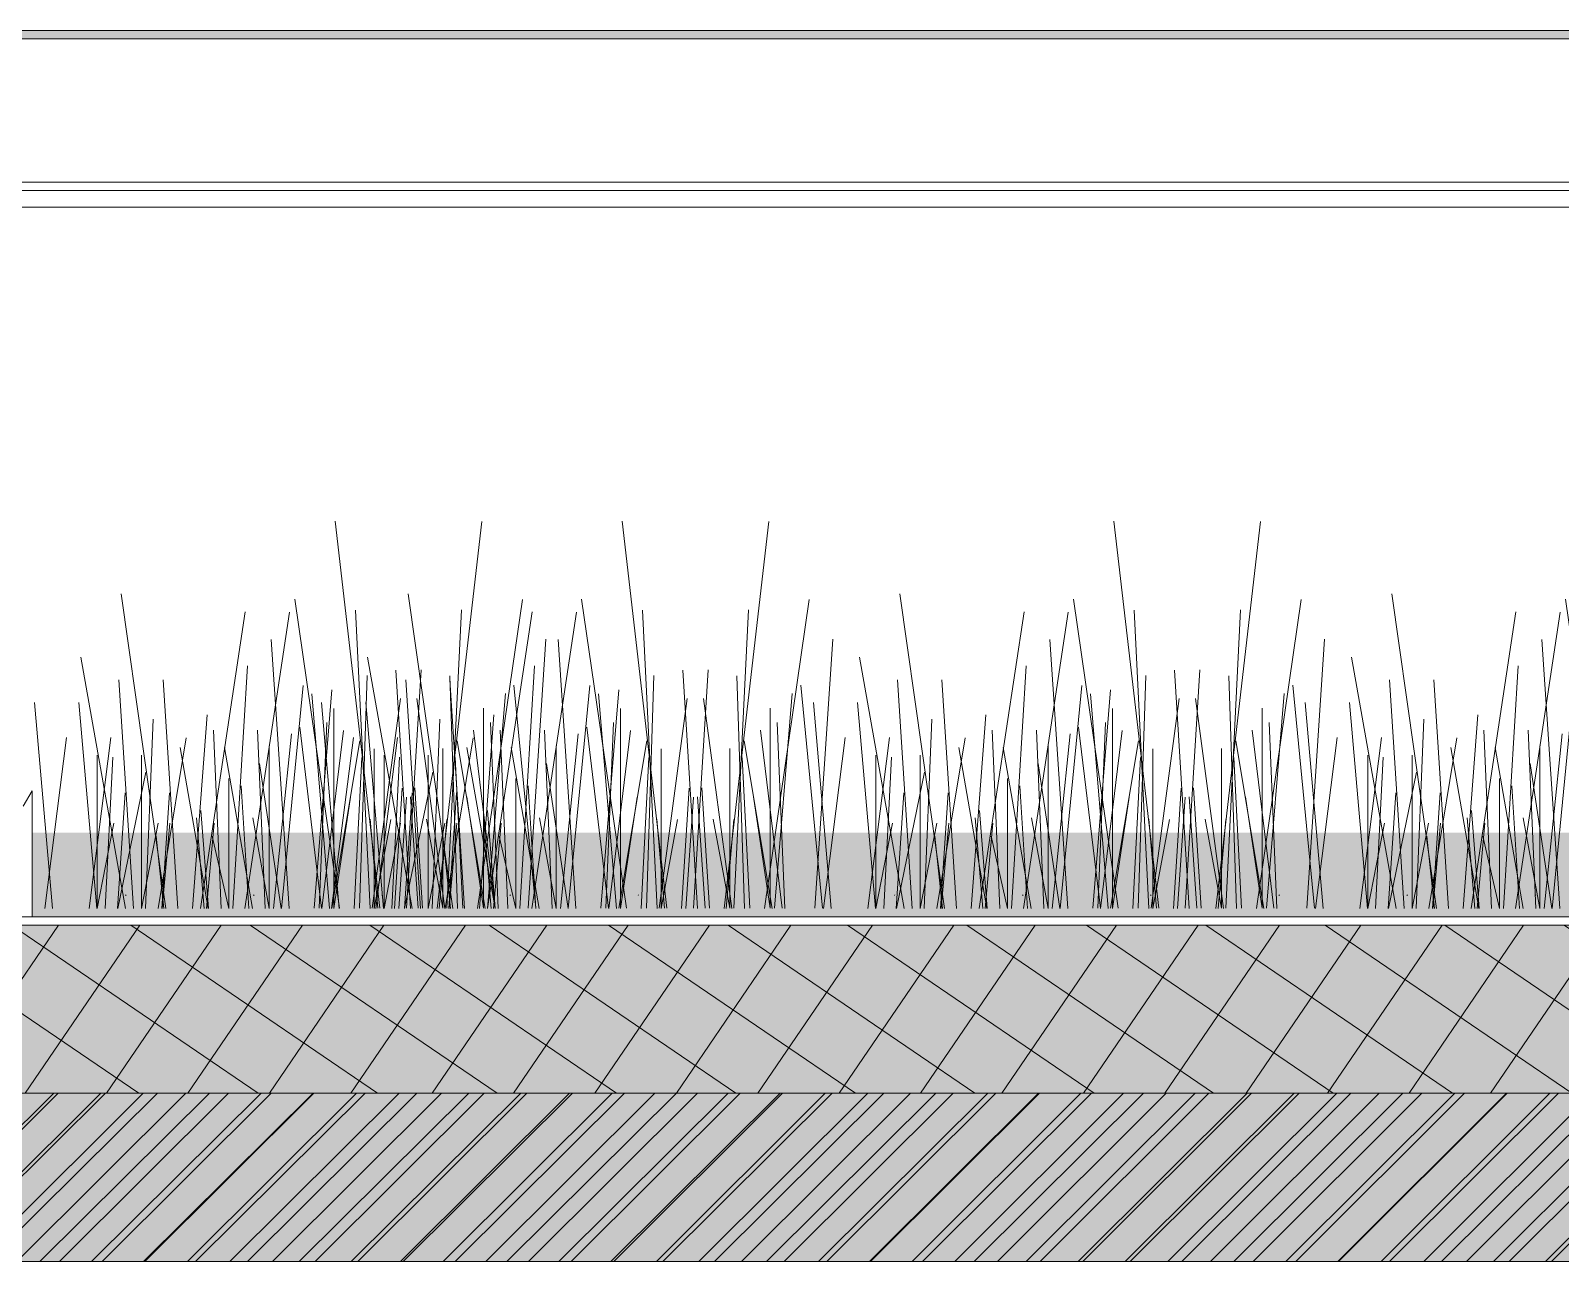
# Model space of a CAD drawing. Header units: metres. Extents: x 1838950 to 1842843, y 5171318 to 5174224.
# Drawn here: x 1840973.398 to 1840975.217, y 5171447.072 to 5171448.536 of the extents above; entities that cross this region are included whole.
import ezdxf

# ---------------------------------------------------------------- set-up
doc = ezdxf.new("R2010")
doc.units = ezdxf.units.M
doc.header["$LTSCALE"] = 0.0254
for name, color, linetype, lineweight in [('B BATI-GO-coupÈ_Hatch', 7, 'Continuous', 5), ('B BATI-GO-coupé', 7, 'Continuous', 35), ('B BATI-GO-vu', 7, 'Continuous', 5), ('B BATI-GO-vu_Hatch', 7, 'Continuous', 5), ('B GÈnÈral_Hatch', 7, 'Continuous', 5), ('B Général', 7, 'Continuous', 5)]:
    doc.layers.add(name, color=color, linetype=linetype, lineweight=lineweight)

# ---------------------------------------------------------------- blocks, each defined once
blk = doc.blocks.new('Groupe-705-1-4')
at = {"layer": 'B Général', "lineweight": 5}
for p, q in [((69.60859554076455, -44.51385564573127), (69.66176936760282, -44.14616865197406)), ((69.52888508489413, -44.51382953400182), (69.51145055164599, -44.23025516549993)), ((69.43247339052485, -44.51379795108451), (69.41124056436446, -44.25826759017806)), ((69.42336362406454, -44.51379496687808), (69.44919394719838, -44.30190597035264)), ((69.63288825122173, -44.51386360353074), (69.62379865530889, -44.29261475065706)), ((69.61770530722487, -44.51385862993763), (69.58432101215793, -44.31441479211213)), ((69.48561369432304, -44.51381535896274), (69.48563102407913, -44.32373088009149)), ((69.50990640484544, -44.51382331686607), (69.51902923947071, -44.37048390710057)), ((69.48561369432304, -44.51381535896274), (69.5053611807929, -44.40787309882551)), ((69.56304670879162, -44.51384072473756), (69.57216613428159, -44.40789498301339))]:
    blk.add_line(p, q, dxfattribs=at)
blk = doc.blocks.new('Groupe-706-1-4')
at = {"layer": 'B Général', "lineweight": 5}
for p, q in [((69.56051903317099, -44.51383989667025), (69.61370131370214, -44.05342470451203)), ((69.48080857735067, -44.51381378477841), (69.46338056352756, -44.15872868706082)), ((69.38439688293126, -44.51378220202343), (69.36316993155037, -44.19381360148237)), ((69.58481174362804, -44.51384785446979), (69.57572723430664, -44.23680491610861)), ((69.37528711658628, -44.51377921775845), (69.40112231123729, -44.24845363237028)), ((69.56962879963125, -44.51384288087667), (69.53624908973902, -44.26410578280641)), ((69.43753718687744, -44.51379960989498), (69.43755888665126, -44.2757793675143)), ((69.46182989710373, -44.51380756781186), (69.47095602739688, -44.33431987734721)), ((69.43753718687744, -44.51379960989498), (69.45728710899925, -44.38113905527792)), ((69.51497020131342, -44.51382497561787), (69.52409206266857, -44.38116093951086))]:
    blk.add_line(p, q, dxfattribs=at)
blk = doc.blocks.new('Groupe-707-1-4')
at = {"layer": 'B Général', "lineweight": 5}
for p, q in [((69.33175704696372, -44.51376495813153), (69.38492951107183, -44.16102529776824)), ((69.25204659099543, -44.51373884624645), (69.23461100689512, -44.2416916586475)), ((69.15563489665873, -44.51370726338099), (69.13440112349593, -44.26856403253443)), ((69.35604975718998, -44.51377291604842), (69.34695934153405, -44.30151779756061)), ((69.14652513037912, -44.51370427921973), (69.17235466798569, -44.31042900022201)), ((69.208775200753, -44.51372467124567), (69.20879182557027, -44.33136720388313)), ((69.34086681335877, -44.51376794223412), (69.30748177936782, -44.32243113265821)), ((69.23306791097934, -44.51373262916261), (69.24219021432997, -44.37622014612291)), ((69.208775200753, -44.51372467124567), (69.22852229424483, -44.4120892700156)), ((69.28620821492552, -44.51375003703404), (69.29532724796427, -44.41211115408607))]:
    blk.add_line(p, q, dxfattribs=at)
blk = doc.blocks.new('Groupe-708-1-4')
at = {"layer": 'B Général', "lineweight": 5}
for p, q in [((69.33175704696372, -44.51376495813153), (69.38492951107183, -44.16102529776824)), ((69.25204659099543, -44.51373884624645), (69.23461100689512, -44.2416916586475)), ((69.15563489665873, -44.51370726338099), (69.13440112349593, -44.26856403253443)), ((69.35604975718998, -44.51377291604842), (69.34695934153405, -44.30151779756061)), ((69.14652513037912, -44.51370427921973), (69.17235466798569, -44.31042900022201)), ((69.208775200753, -44.51372467124567), (69.20879182557027, -44.33136720388313)), ((69.34086681335877, -44.51376794223412), (69.30748177936782, -44.32243113265821)), ((69.23306791097934, -44.51373262916261), (69.24219021432997, -44.37622014612291)), ((69.208775200753, -44.51372467124567), (69.22852229424483, -44.4120892700156)), ((69.28620821492552, -44.51375003703404), (69.29532724796427, -44.41211115408607))]:
    blk.add_line(p, q, dxfattribs=at)
blk = doc.blocks.new('Groupe-709-1-4')
at = {"layer": 'B Général', "lineweight": 5}
for p, q in [((69.27911721093092, -44.51374771413585), (69.33228967492363, -44.16100805383123)), ((69.19940675502792, -44.51372160235449), (69.18197117092761, -44.24167441475554)), ((69.10299506069124, -44.51369001948903), (69.08176128764381, -44.2685467885838)), ((69.30340992145332, -44.51375567203912), (69.29431950550126, -44.30150055356486)), ((69.09388529437898, -44.51368703527586), (69.1197148320182, -44.31041175633005)), ((69.15613536478554, -44.51370742735377), (69.15615198986615, -44.33134995992575)), ((69.28822697750664, -44.51375069828349), (69.25484194336767, -44.32241388871434)), ((69.1804280751273, -44.51371538521198), (69.18955037847783, -44.37620290217222)), ((69.15613536478554, -44.51370742735377), (69.17588245824462, -44.41207202607172)), ((69.23356837910607, -44.51373279313533), (69.24268741199676, -44.41209391019418))]:
    blk.add_line(p, q, dxfattribs=at)
blk = doc.blocks.new('Groupe-710-1-4')
at = {"layer": 'B Général'}
for name in ['Groupe-706-1-4', 'Groupe-705-1-4', 'Groupe-709-1-4', 'Groupe-707-1-4', 'Groupe-708-1-4']:
    blk.add_blockref(name, (0, 0), dxfattribs=at)
blk = doc.blocks.new('Groupe-711-1-4')
at = {"layer": 'B Général'}
blk.add_blockref('Groupe-710-1-4', (0, 0), dxfattribs=at)
blk = doc.blocks.new('Groupe-712-1-4')
at = {"layer": 'B Général'}
blk.add_blockref('Groupe-711-1-4', (0, 0), dxfattribs=at)
blk = doc.blocks.new('Groupe-713-1-4')
at = {"layer": 'B Général', "lineweight": 5}
for p, q in [((69.44436622605951, -44.51357264019386), (69.39119239930403, -44.14588564654719)), ((69.52407668211062, -44.51354652841936), (69.54151121529347, -44.22997216002119)), ((69.62048837626656, -44.51351494559902), (69.64172120254239, -44.25798458475125)), ((69.4200735158006, -44.51358059816266), (69.42916311163054, -44.29233174517838)), ((69.62959814261151, -44.51351196133392), (69.60376781974118, -44.30162296487391)), ((69.4352564595992, -44.51357562440028), (69.4686407545507, -44.31413178651617)), ((69.56734807235301, -44.51353235341859), (69.56733074282775, -44.32344787466468)), ((69.5430553619786, -44.51354031132872), (69.53393252743614, -44.37020090167375)), ((69.48991505818047, -44.51355771920702), (69.48079563250988, -44.40761197752791)), ((69.56734807235301, -44.51353235341859), (69.54760058599851, -44.40759009334003))]:
    blk.add_line(p, q, dxfattribs=at)
blk = doc.blocks.new('Groupe-714-1-4')
at = {"layer": 'B Général', "lineweight": 5}
for p, q in [((69.49244273362056, -44.51355689118476), (69.43926045323735, -44.0531416990333)), ((69.57215318955616, -44.5135307793516), (69.58958120337928, -44.15844568163395)), ((69.6685648838929, -44.51349919648614), (69.6897918352411, -44.19353059599688)), ((69.46815002327882, -44.51356484904297), (69.4772345324848, -44.23652191062307)), ((69.48333296716017, -44.51355987539119), (69.51671267705244, -44.26382277732093)), ((69.67767465032057, -44.51349621233158), (69.65183945558675, -44.24817062683293)), ((69.61542457997922, -44.51351660430571), (69.61540288020544, -44.27549636192497)), ((69.5911318695397, -44.51352456231957), (69.58200573942725, -44.3340368718098)), ((69.53799156562607, -44.51354197013914), (69.52886970430357, -44.38087793398026)), ((69.61542457997922, -44.51351660430571), (69.59567465779222, -44.38085604979243))]:
    blk.add_line(p, q, dxfattribs=at)
blk = doc.blocks.new('Groupe-715-1-4')
at = {"layer": 'B Général', "lineweight": 5}
for p, q in [((69.18980168010208, -44.51365603129537), (69.1366341417226, -44.21494495395012)), ((69.26951213600505, -44.51362991951412), (69.28695151878121, -44.28324884252914)), ((69.36592383034177, -44.51359833664866), (69.38716102658388, -44.30600039230322)), ((69.165508969793, -44.51366398910177), (69.17460234956684, -44.3339175943922)), ((69.18069191375714, -44.51365901556052), (69.2140796195192, -44.35162584420137)), ((69.37503359680208, -44.51359535244224), (69.34920689756594, -44.34145518908888)), ((69.31278352642818, -44.51361574446829), (69.31276944760188, -44.35918830724043)), ((69.28849081605378, -44.51362370237836), (69.27937043295255, -44.39717320936808)), ((69.23535051210762, -44.51364111024979), (69.22623289868193, -44.42756978517038)), ((69.31278352642818, -44.51361574446829), (69.29303785217063, -44.42754790098249))]:
    blk.add_line(p, q, dxfattribs=at)
blk = doc.blocks.new('Groupe-716-1-4')
at = {"layer": 'B Général', "lineweight": 5}
for p, q in [((69.23787818754768, -44.5136402822276), (69.18470378142739, -44.13959544724074)), ((69.31758864377939, -44.51361417040799), (69.33502273012222, -44.22513672111469)), ((69.4140003381988, -44.51358258765308), (69.43523276137545, -44.25363406586059)), ((69.21358547750204, -44.51364824009943), (69.22267472451927, -44.28857390638499)), ((69.42311010454375, -44.51357960338809), (69.3972794473858, -44.29802676610771)), ((69.22876842138342, -44.51364326644759), (69.26215240185404, -44.31075110789214)), ((69.36086003402185, -44.51359999540728), (69.36084240488692, -44.32022883606778)), ((69.33656732364746, -44.51360795331735), (69.32744426324228, -44.36779006326443)), ((69.28342701981666, -44.51362536124751), (69.27430742719166, -44.4058476992203)), ((69.36086003402185, -44.51359999540728), (69.34111238086096, -44.40582581498736))]:
    blk.add_line(p, q, dxfattribs=at)
blk = doc.blocks.new('Groupe-717-1-4')
at = {"layer": 'B Général'}
for name in ['Groupe-714-1-4', 'Groupe-716-1-4', 'Groupe-713-1-4', 'Groupe-715-1-4']:
    blk.add_blockref(name, (0, 0), dxfattribs=at)
blk = doc.blocks.new('Groupe-718-1-4')
at = {"layer": 'B Général'}
blk.add_blockref('Groupe-717-1-4', (0, 0), dxfattribs=at)
blk = doc.blocks.new('Groupe-719-1-4')
at = {"layer": 'B Général'}
for name in ['Groupe-712-1-4', 'Groupe-718-1-4']:
    blk.add_blockref(name, (0, 0), dxfattribs=at)
blk = doc.blocks.new('Groupe-720-1-4')
at = {"layer": 'B Général', "lineweight": 5}
for p, q in [((69.94971419446651, -44.51385564573127), (70.00288802130477, -44.14616865197406)), ((69.87000373859607, -44.51382953400182), (69.85256920534795, -44.23025516549993)), ((69.7735920442268, -44.51379795108451), (69.75235921806642, -44.25826759017806)), ((69.76448227776648, -44.51379496687808), (69.79031260090034, -44.30190597035264)), ((69.97400690492368, -44.51386360353074), (69.96491730901084, -44.29261475065706)), ((69.95882396092682, -44.51385862993763), (69.92543966585988, -44.31441479211213)), ((69.82673234802499, -44.51381535896274), (69.82674967778108, -44.32373088009149)), ((69.85102505854738, -44.51382331686607), (69.86014789317267, -44.37048390710057)), ((69.82673234802499, -44.51381535896274), (69.84647983449484, -44.40787309882551)), ((69.90416536249357, -44.51384072473756), (69.91328478798354, -44.40789498301339))]:
    blk.add_line(p, q, dxfattribs=at)
blk = doc.blocks.new('Groupe-721-1-4')
at = {"layer": 'B Général', "lineweight": 5}
for p, q in [((69.90163768687295, -44.51383989667025), (69.95481996740409, -44.05342470451203)), ((69.82192723105263, -44.51381378477841), (69.80449921722952, -44.15872868706082)), ((69.72551553663321, -44.51378220202343), (69.70428858525233, -44.19381360148237)), ((69.92593039732999, -44.51384785446979), (69.9168458880086, -44.23680491610861)), ((69.71640577028823, -44.51377921775845), (69.74224096493924, -44.24845363237028)), ((69.9107474533332, -44.51384288087667), (69.87736774344096, -44.26410578280641)), ((69.77865584057939, -44.51379960989498), (69.77867754035321, -44.2757793675143)), ((69.80294855080568, -44.51380756781186), (69.81207468109884, -44.33431987734721)), ((69.77865584057939, -44.51379960989498), (69.79840576270121, -44.38113905527792)), ((69.85608885501537, -44.51382497561787), (69.86521071637053, -44.38116093951086))]:
    blk.add_line(p, q, dxfattribs=at)
blk = doc.blocks.new('Groupe-722-1-4')
at = {"layer": 'B Général', "lineweight": 5}
for p, q in [((69.67287570066567, -44.51376495813153), (69.72604816477379, -44.16102529776824)), ((69.59316524469739, -44.51373884624645), (69.57572966059708, -44.2416916586475)), ((69.49675355036068, -44.51370726338099), (69.47551977719789, -44.26856403253443)), ((69.69716841089193, -44.51377291604842), (69.688077995236, -44.30151779756061)), ((69.48764378408107, -44.51370427921973), (69.51347332168763, -44.31042900022201)), ((69.54989385445495, -44.51372467124567), (69.54991047927223, -44.33136720388313)), ((69.68198546706073, -44.51376794223412), (69.64860043306977, -44.32243113265821)), ((69.5741865646813, -44.51373262916261), (69.58330886803192, -44.37622014612291)), ((69.54989385445495, -44.51372467124567), (69.56964094794678, -44.4120892700156)), ((69.62732686862748, -44.51375003703404), (69.63644590166622, -44.41211115408607))]:
    blk.add_line(p, q, dxfattribs=at)
blk = doc.blocks.new('Groupe-723-1-4')
at = {"layer": 'B Général', "lineweight": 5}
for p, q in [((69.67287570066567, -44.51376495813153), (69.72604816477379, -44.16102529776824)), ((69.59316524469739, -44.51373884624645), (69.57572966059708, -44.2416916586475)), ((69.49675355036068, -44.51370726338099), (69.47551977719789, -44.26856403253443)), ((69.69716841089193, -44.51377291604842), (69.688077995236, -44.30151779756061)), ((69.48764378408107, -44.51370427921973), (69.51347332168763, -44.31042900022201)), ((69.54989385445495, -44.51372467124567), (69.54991047927223, -44.33136720388313)), ((69.68198546706073, -44.51376794223412), (69.64860043306977, -44.32243113265821)), ((69.5741865646813, -44.51373262916261), (69.58330886803192, -44.37622014612291)), ((69.54989385445495, -44.51372467124567), (69.56964094794678, -44.4120892700156)), ((69.62732686862748, -44.51375003703404), (69.63644590166622, -44.41211115408607))]:
    blk.add_line(p, q, dxfattribs=at)
blk = doc.blocks.new('Groupe-724-1-4')
at = {"layer": 'B Général', "lineweight": 5}
for p, q in [((69.62023586463287, -44.51374771413585), (69.67340832862558, -44.16100805383123)), ((69.54052540872988, -44.51372160235449), (69.52308982462957, -44.24167441475554)), ((69.4441137143932, -44.51369001948903), (69.42287994134577, -44.2685467885838)), ((69.64452857515528, -44.51375567203912), (69.63543815920322, -44.30150055356486)), ((69.43500394808093, -44.51368703527586), (69.46083348572016, -44.31041175633005)), ((69.4972540184875, -44.51370742735377), (69.4972706435681, -44.33134995992575)), ((69.6293456312086, -44.51375069828349), (69.59596059706962, -44.32241388871434)), ((69.52154672882924, -44.51371538521198), (69.53066903217977, -44.37620290217222)), ((69.4972540184875, -44.51370742735377), (69.51700111194657, -44.41207202607172)), ((69.57468703280803, -44.51373279313533), (69.58380606569871, -44.41209391019418))]:
    blk.add_line(p, q, dxfattribs=at)
blk = doc.blocks.new('Groupe-725-1-4')
at = {"layer": 'B Général'}
for name in ['Groupe-721-1-4', 'Groupe-720-1-4', 'Groupe-724-1-4', 'Groupe-722-1-4', 'Groupe-723-1-4']:
    blk.add_blockref(name, (0, 0), dxfattribs=at)
blk = doc.blocks.new('Groupe-726-1-4')
at = {"layer": 'B Général'}
blk.add_blockref('Groupe-725-1-4', (0, 0), dxfattribs=at)
blk = doc.blocks.new('Groupe-727-1-4')
at = {"layer": 'B Général'}
blk.add_blockref('Groupe-726-1-4', (0, 0), dxfattribs=at)
blk = doc.blocks.new('Groupe-728-1-4')
at = {"layer": 'B Général', "lineweight": 5}
for p, q in [((69.78548487976147, -44.51357264019386), (69.73231105300597, -44.14588564654719)), ((69.86519533581257, -44.51354652841936), (69.88262986899542, -44.22997216002119)), ((69.96160702996852, -44.51351494559902), (69.98283985624434, -44.25798458475125)), ((69.76119216950255, -44.51358059816266), (69.7702817653325, -44.29233174517838)), ((69.97071679631347, -44.51351196133392), (69.94488647344312, -44.30162296487391)), ((69.77637511330116, -44.51357562440028), (69.80975940825266, -44.31413178651617)), ((69.90846672605497, -44.51353235341859), (69.9084493965297, -44.32344787466468)), ((69.88417401568056, -44.51354031132872), (69.87505118113809, -44.37020090167375)), ((69.83103371188243, -44.51355771920702), (69.82191428621184, -44.40761197752791)), ((69.90846672605497, -44.51353235341859), (69.88871923970046, -44.40759009334003))]:
    blk.add_line(p, q, dxfattribs=at)
blk = doc.blocks.new('Groupe-729-1-4')
at = {"layer": 'B Général', "lineweight": 5}
for p, q in [((69.83356138732252, -44.51355689118476), (69.78037910693931, -44.0531416990333)), ((69.91327184325812, -44.5135307793516), (69.93069985708122, -44.15844568163395)), ((70.00968353759485, -44.51349919648614), (70.03091048894305, -44.19353059599688)), ((69.80926867698078, -44.51356484904297), (69.81835318618676, -44.23652191062307)), ((69.82445162086212, -44.51355987539119), (69.8578313307544, -44.26382277732093)), ((70.01879330402252, -44.51349621233158), (69.99295810928871, -44.24817062683293)), ((69.95654323368117, -44.51351660430571), (69.95652153390739, -44.27549636192497)), ((69.93225052324165, -44.51352456231957), (69.9231243931292, -44.3340368718098)), ((69.87911021932803, -44.51354197013914), (69.86998835800553, -44.38087793398026)), ((69.95654323368117, -44.51351660430571), (69.93679331149417, -44.38085604979243))]:
    blk.add_line(p, q, dxfattribs=at)
blk = doc.blocks.new('Groupe-730-1-4')
at = {"layer": 'B Général', "lineweight": 5}
for p, q in [((69.53092033380403, -44.51365603129537), (69.47775279542455, -44.21494495395012)), ((69.610630789707, -44.51362991951412), (69.62807017248316, -44.28324884252914)), ((69.70704248404373, -44.51359833664866), (69.72827968028584, -44.30600039230322)), ((69.50662762349495, -44.51366398910177), (69.5157210032688, -44.3339175943922)), ((69.52181056745908, -44.51365901556052), (69.55519827322115, -44.35162584420137)), ((69.71615225050404, -44.51359535244224), (69.69032555126789, -44.34145518908888)), ((69.65390218013013, -44.51361574446829), (69.65388810130383, -44.35918830724043)), ((69.62960946975572, -44.51362370237836), (69.6204890866545, -44.39717320936808)), ((69.57646916580957, -44.51364111024979), (69.56735155238388, -44.42756978517038)), ((69.65390218013013, -44.51361574446829), (69.63415650587258, -44.42754790098249))]:
    blk.add_line(p, q, dxfattribs=at)
blk = doc.blocks.new('Groupe-731-1-4')
at = {"layer": 'B Général', "lineweight": 5}
for p, q in [((69.57899684124963, -44.5136402822276), (69.52582243512934, -44.13959544724074)), ((69.65870729748133, -44.51361417040799), (69.67614138382417, -44.22513672111469)), ((69.75511899190076, -44.51358258765308), (69.7763514150774, -44.25363406586059)), ((69.55470413120399, -44.51364824009943), (69.56379337822122, -44.28857390638499)), ((69.76422875824571, -44.51357960338809), (69.73839810108775, -44.29802676610771)), ((69.56988707508536, -44.51364326644759), (69.603271055556, -44.31075110789214)), ((69.70197868772381, -44.51359999540728), (69.70196105858888, -44.32022883606778)), ((69.67768597734941, -44.51360795331735), (69.66856291694424, -44.36779006326443)), ((69.62454567351861, -44.51362536124751), (69.61542608089361, -44.4058476992203)), ((69.70197868772381, -44.51359999540728), (69.68223103456292, -44.40582581498736))]:
    blk.add_line(p, q, dxfattribs=at)
blk = doc.blocks.new('Groupe-732-1-4')
at = {"layer": 'B Général'}
for name in ['Groupe-729-1-4', 'Groupe-731-1-4', 'Groupe-728-1-4', 'Groupe-730-1-4']:
    blk.add_blockref(name, (0, 0), dxfattribs=at)
blk = doc.blocks.new('Groupe-733-1-4')
at = {"layer": 'B Général'}
blk.add_blockref('Groupe-732-1-4', (0, 0), dxfattribs=at)
blk = doc.blocks.new('Groupe-734-1-4')
at = {"layer": 'B Général'}
for name in ['Groupe-727-1-4', 'Groupe-733-1-4']:
    blk.add_blockref(name, (0, 0), dxfattribs=at)
blk = doc.blocks.new('Groupe-735-1-4')
at = {"layer": 'B Général', "lineweight": 5}
for p, q in [((70.5347141944665, -44.51385564573127), (70.58788802130476, -44.14616865197406)), ((70.45500373859608, -44.51382953400182), (70.43756920534794, -44.23025516549993)), ((70.3585920442268, -44.51379795108451), (70.33735921806641, -44.25826759017806)), ((70.34948227776648, -44.51379496687808), (70.37531260090033, -44.30190597035264)), ((70.55900690492368, -44.51386360353074), (70.54991730901084, -44.29261475065706)), ((70.54382396092682, -44.51385862993763), (70.51043966585989, -44.31441479211213)), ((70.41173234802498, -44.51381535896274), (70.41174967778107, -44.32373088009149)), ((70.43602505854739, -44.51382331686607), (70.44514789317266, -44.37048390710057)), ((70.41173234802498, -44.51381535896274), (70.43147983449485, -44.40787309882551)), ((70.48916536249357, -44.51384072473756), (70.49828478798355, -44.40789498301339))]:
    blk.add_line(p, q, dxfattribs=at)
blk = doc.blocks.new('Groupe-736-1-4')
at = {"layer": 'B Général', "lineweight": 5}
for p, q in [((70.48663768687294, -44.51383989667025), (70.5398199674041, -44.05342470451203)), ((70.40692723105263, -44.51381378477841), (70.38949921722951, -44.15872868706082)), ((70.3105155366332, -44.51378220202343), (70.28928858525234, -44.19381360148237)), ((70.51093039733, -44.51384785446979), (70.5018458880086, -44.23680491610861)), ((70.30140577028823, -44.51377921775845), (70.32724096493924, -44.24845363237028)), ((70.4957474533332, -44.51384288087667), (70.46236774344096, -44.26410578280641)), ((70.3636558405794, -44.51379960989498), (70.36367754035321, -44.2757793675143)), ((70.38794855080569, -44.51380756781186), (70.39707468109883, -44.33431987734721)), ((70.3636558405794, -44.51379960989498), (70.3834057627012, -44.38113905527792)), ((70.44108885501538, -44.51382497561787), (70.45021071637052, -44.38116093951086))]:
    blk.add_line(p, q, dxfattribs=at)
blk = doc.blocks.new('Groupe-737-1-4')
at = {"layer": 'B Général', "lineweight": 5}
for p, q in [((70.25787570066566, -44.51376495813153), (70.3110481647738, -44.16102529776824)), ((70.1781652446974, -44.51373884624645), (70.16072966059707, -44.2416916586475)), ((70.08175355036067, -44.51370726338099), (70.06051977719788, -44.26856403253443)), ((70.28216841089193, -44.51377291604842), (70.27307799523601, -44.30151779756061)), ((70.07264378408107, -44.51370427921973), (70.09847332168764, -44.31042900022201)), ((70.13489385445494, -44.51372467124567), (70.13491047927222, -44.33136720388313)), ((70.26698546706074, -44.51376794223412), (70.23360043306978, -44.32243113265821)), ((70.15918656468129, -44.51373262916261), (70.16830886803191, -44.37622014612291)), ((70.13489385445494, -44.51372467124567), (70.15464094794679, -44.4120892700156)), ((70.21232686862749, -44.51375003703404), (70.22144590166621, -44.41211115408607))]:
    blk.add_line(p, q, dxfattribs=at)
blk = doc.blocks.new('Groupe-738-1-4')
at = {"layer": 'B Général', "lineweight": 5}
for p, q in [((70.25787570066566, -44.51376495813153), (70.3110481647738, -44.16102529776824)), ((70.1781652446974, -44.51373884624645), (70.16072966059707, -44.2416916586475)), ((70.08175355036067, -44.51370726338099), (70.06051977719788, -44.26856403253443)), ((70.28216841089193, -44.51377291604842), (70.27307799523601, -44.30151779756061)), ((70.07264378408107, -44.51370427921973), (70.09847332168764, -44.31042900022201)), ((70.13489385445494, -44.51372467124567), (70.13491047927222, -44.33136720388313)), ((70.26698546706074, -44.51376794223412), (70.23360043306978, -44.32243113265821)), ((70.15918656468129, -44.51373262916261), (70.16830886803191, -44.37622014612291)), ((70.13489385445494, -44.51372467124567), (70.15464094794679, -44.4120892700156)), ((70.21232686862749, -44.51375003703404), (70.22144590166621, -44.41211115408607))]:
    blk.add_line(p, q, dxfattribs=at)
blk = doc.blocks.new('Groupe-739-1-4')
at = {"layer": 'B Général', "lineweight": 5}
for p, q in [((70.20523586463288, -44.51374771413585), (70.25840832862558, -44.16100805383123)), ((70.12552540872989, -44.51372160235449), (70.10808982462957, -44.24167441475554)), ((70.0291137143932, -44.51369001948903), (70.00787994134578, -44.2685467885838)), ((70.22952857515527, -44.51375567203912), (70.22043815920321, -44.30150055356486)), ((70.02000394808094, -44.51368703527586), (70.04583348572015, -44.31041175633005)), ((70.08225401848749, -44.51370742735377), (70.08227064356811, -44.33134995992575)), ((70.21434563120859, -44.51375069828349), (70.18096059706961, -44.32241388871434)), ((70.10654672882924, -44.51371538521198), (70.11566903217978, -44.37620290217222)), ((70.08225401848749, -44.51370742735377), (70.10200111194656, -44.41207202607172)), ((70.15968703280802, -44.51373279313533), (70.1688060656987, -44.41209391019418))]:
    blk.add_line(p, q, dxfattribs=at)
blk = doc.blocks.new('Groupe-740-1-4')
at = {"layer": 'B Général'}
for name in ['Groupe-736-1-4', 'Groupe-735-1-4', 'Groupe-739-1-4', 'Groupe-737-1-4', 'Groupe-738-1-4']:
    blk.add_blockref(name, (0, 0), dxfattribs=at)
blk = doc.blocks.new('Groupe-741-1-4')
at = {"layer": 'B Général'}
blk.add_blockref('Groupe-740-1-4', (0, 0), dxfattribs=at)
blk = doc.blocks.new('Groupe-742-1-4')
at = {"layer": 'B Général'}
blk.add_blockref('Groupe-741-1-4', (0, 0), dxfattribs=at)
blk = doc.blocks.new('Groupe-743-1-4')
at = {"layer": 'B Général', "lineweight": 5}
for p, q in [((70.37048487976146, -44.51357264019386), (70.31731105300598, -44.14588564654719)), ((70.45019533581258, -44.51354652841936), (70.46762986899543, -44.22997216002119)), ((70.54660702996853, -44.51351494559902), (70.56783985624433, -44.25798458475125)), ((70.34619216950256, -44.51358059816266), (70.3552817653325, -44.29233174517838)), ((70.55571679631348, -44.51351196133392), (70.52988647344313, -44.30162296487391)), ((70.36137511330115, -44.51357562440028), (70.39475940825267, -44.31413178651617)), ((70.49346672605496, -44.51353235341859), (70.4934493965297, -44.32344787466468)), ((70.46917401568057, -44.51354031132872), (70.46005118113808, -44.37020090167375)), ((70.41603371188242, -44.51355771920702), (70.40691428621183, -44.40761197752791)), ((70.49346672605496, -44.51353235341859), (70.47371923970047, -44.40759009334003))]:
    blk.add_line(p, q, dxfattribs=at)
blk = doc.blocks.new('Groupe-744-1-4')
at = {"layer": 'B Général', "lineweight": 5}
for p, q in [((70.41856138732253, -44.51355689118476), (70.3653791069393, -44.0531416990333)), ((70.49827184325812, -44.5135307793516), (70.51569985708123, -44.15844568163395)), ((70.59468353759486, -44.51349919648614), (70.61591048894304, -44.19353059599688)), ((70.39426867698077, -44.51356484904297), (70.40335318618675, -44.23652191062307)), ((70.40945162086211, -44.51355987539119), (70.44283133075439, -44.26382277732093)), ((70.60379330402252, -44.51349621233158), (70.57795810928872, -44.24817062683293)), ((70.54154323368118, -44.51351660430571), (70.54152153390739, -44.27549636192497)), ((70.51725052324164, -44.51352456231957), (70.5081243931292, -44.3340368718098)), ((70.46411021932802, -44.51354197013914), (70.45498835800554, -44.38087793398026)), ((70.54154323368118, -44.51351660430571), (70.52179331149416, -44.38085604979243))]:
    blk.add_line(p, q, dxfattribs=at)
blk = doc.blocks.new('Groupe-745-1-4')
at = {"layer": 'B Général', "lineweight": 5}
for p, q in [((70.11592033380404, -44.51365603129537), (70.06275279542454, -44.21494495395012)), ((70.19563078970701, -44.51362991951412), (70.21307017248316, -44.28324884252914)), ((70.29204248404372, -44.51359833664866), (70.31327968028583, -44.30600039230322)), ((70.09162762349494, -44.51366398910177), (70.10072100326879, -44.3339175943922)), ((70.10681056745909, -44.51365901556052), (70.14019827322115, -44.35162584420137)), ((70.30115225050403, -44.51359535244224), (70.27532555126788, -44.34145518908888)), ((70.23890218013013, -44.51361574446829), (70.23888810130383, -44.35918830724043)), ((70.21460946975573, -44.51362370237836), (70.20548908665451, -44.39717320936808)), ((70.16146916580956, -44.51364111024979), (70.15235155238389, -44.42756978517038)), ((70.23890218013013, -44.51361574446829), (70.21915650587258, -44.42754790098249))]:
    blk.add_line(p, q, dxfattribs=at)
blk = doc.blocks.new('Groupe-746-1-4')
at = {"layer": 'B Général', "lineweight": 5}
for p, q in [((70.16399684124964, -44.5136402822276), (70.11082243512935, -44.13959544724074)), ((70.24370729748134, -44.51361417040799), (70.26114138382417, -44.22513672111469)), ((70.34011899190077, -44.51358258765308), (70.3613514150774, -44.25363406586059)), ((70.139704131204, -44.51364824009943), (70.14879337822121, -44.28857390638499)), ((70.3492287582457, -44.51357960338809), (70.32339810108775, -44.29802676610771)), ((70.15488707508537, -44.51364326644759), (70.18827105555599, -44.31075110789214)), ((70.2869786877238, -44.51359999540728), (70.28696105858887, -44.32022883606778)), ((70.2626859773494, -44.51360795331735), (70.25356291694423, -44.36779006326443)), ((70.20954567351862, -44.51362536124751), (70.2004260808936, -44.4058476992203)), ((70.2869786877238, -44.51359999540728), (70.26723103456293, -44.40582581498736))]:
    blk.add_line(p, q, dxfattribs=at)
blk = doc.blocks.new('Groupe-747-1-4')
at = {"layer": 'B Général'}
for name in ['Groupe-744-1-4', 'Groupe-746-1-4', 'Groupe-743-1-4', 'Groupe-745-1-4']:
    blk.add_blockref(name, (0, 0), dxfattribs=at)
blk = doc.blocks.new('Groupe-748-1-4')
at = {"layer": 'B Général'}
blk.add_blockref('Groupe-747-1-4', (0, 0), dxfattribs=at)
blk = doc.blocks.new('Groupe-749-1-4')
at = {"layer": 'B Général'}
for name in ['Groupe-742-1-4', 'Groupe-748-1-4']:
    blk.add_blockref(name, (0, 0), dxfattribs=at)
blk = doc.blocks.new('Groupe-750-1-4')
at = {"layer": 'B Général', "lineweight": 5}
for p, q in [((71.11971419446651, -44.51385564573127), (71.17288802130477, -44.14616865197406)), ((71.04000373859607, -44.51382953400182), (71.02256920534795, -44.23025516549993)), ((70.94359204422679, -44.51379795108451), (70.92235921806642, -44.25826759017806)), ((70.93448227776648, -44.51379496687808), (70.96031260090034, -44.30190597035264)), ((71.14400690492367, -44.51386360353074), (71.13491730901083, -44.29261475065706)), ((71.12882396092682, -44.51385862993763), (71.09543966585989, -44.31441479211213)), ((70.99673234802499, -44.51381535896274), (70.99674967778107, -44.32373088009149)), ((71.02102505854738, -44.51382331686607), (71.03014789317265, -44.37048390710057)), ((70.99673234802499, -44.51381535896274), (71.01647983449485, -44.40787309882551)), ((71.07416536249357, -44.51384072473756), (71.08328478798354, -44.40789498301339))]:
    blk.add_line(p, q, dxfattribs=at)
blk = doc.blocks.new('Groupe-751-1-4')
at = {"layer": 'B Général', "lineweight": 5}
for p, q in [((71.07163768687295, -44.51383989667025), (71.1248199674041, -44.05342470451203)), ((70.99192723105263, -44.51381378477841), (70.97449921722952, -44.15872868706082)), ((70.8955155366332, -44.51378220202343), (70.87428858525233, -44.19381360148237)), ((71.09593039733, -44.51384785446979), (71.0868458880086, -44.23680491610861)), ((70.88640577028822, -44.51377921775845), (70.91224096493923, -44.24845363237028)), ((71.0807474533332, -44.51384288087667), (71.04736774344096, -44.26410578280641)), ((70.94865584057939, -44.51379960989498), (70.9486775403532, -44.2757793675143)), ((70.97294855080568, -44.51380756781186), (70.98207468109884, -44.33431987734721)), ((70.94865584057939, -44.51379960989498), (70.96840576270121, -44.38113905527792)), ((71.02608885501537, -44.51382497561787), (71.03521071637053, -44.38116093951086))]:
    blk.add_line(p, q, dxfattribs=at)
blk = doc.blocks.new('Groupe-752-1-4')
at = {"layer": 'B Général', "lineweight": 5}
for p, q in [((70.84287570066567, -44.51376495813153), (70.89604816477379, -44.16102529776824)), ((70.76316524469739, -44.51373884624645), (70.74572966059708, -44.2416916586475)), ((70.66675355036068, -44.51370726338099), (70.64551977719789, -44.26856403253443)), ((70.86716841089194, -44.51377291604842), (70.858077995236, -44.30151779756061)), ((70.65764378408107, -44.51370427921973), (70.68347332168763, -44.31042900022201)), ((70.71989385445495, -44.51372467124567), (70.71991047927222, -44.33136720388313)), ((70.85198546706073, -44.51376794223412), (70.81860043306978, -44.32243113265821)), ((70.7441865646813, -44.51373262916261), (70.75330886803192, -44.37622014612291)), ((70.71989385445495, -44.51372467124567), (70.73964094794678, -44.4120892700156)), ((70.79732686862748, -44.51375003703404), (70.80644590166621, -44.41211115408607))]:
    blk.add_line(p, q, dxfattribs=at)
blk = doc.blocks.new('Groupe-753-1-4')
at = {"layer": 'B Général', "lineweight": 5}
for p, q in [((70.84287570066567, -44.51376495813153), (70.89604816477379, -44.16102529776824)), ((70.76316524469739, -44.51373884624645), (70.74572966059708, -44.2416916586475)), ((70.66675355036068, -44.51370726338099), (70.64551977719789, -44.26856403253443)), ((70.86716841089194, -44.51377291604842), (70.858077995236, -44.30151779756061)), ((70.65764378408107, -44.51370427921973), (70.68347332168763, -44.31042900022201)), ((70.71989385445495, -44.51372467124567), (70.71991047927222, -44.33136720388313)), ((70.85198546706073, -44.51376794223412), (70.81860043306978, -44.32243113265821)), ((70.7441865646813, -44.51373262916261), (70.75330886803192, -44.37622014612291)), ((70.71989385445495, -44.51372467124567), (70.73964094794678, -44.4120892700156)), ((70.79732686862748, -44.51375003703404), (70.80644590166621, -44.41211115408607))]:
    blk.add_line(p, q, dxfattribs=at)
blk = doc.blocks.new('Groupe-754-1-4')
at = {"layer": 'B Général', "lineweight": 5}
for p, q in [((70.79023586463288, -44.51374771413585), (70.84340832862557, -44.16100805383123)), ((70.71052540872988, -44.51372160235449), (70.69308982462957, -44.24167441475554)), ((70.6141137143932, -44.51369001948903), (70.59287994134577, -44.2685467885838)), ((70.81452857515528, -44.51375567203912), (70.80543815920322, -44.30150055356486)), ((70.60500394808093, -44.51368703527586), (70.63083348572016, -44.31041175633005)), ((70.6672540184875, -44.51370742735377), (70.6672706435681, -44.33134995992575)), ((70.7993456312086, -44.51375069828349), (70.76596059706961, -44.32241388871434)), ((70.69154672882924, -44.51371538521198), (70.70066903217977, -44.37620290217222)), ((70.6672540184875, -44.51370742735377), (70.68700111194656, -44.41207202607172)), ((70.74468703280803, -44.51373279313533), (70.75380606569871, -44.41209391019418))]:
    blk.add_line(p, q, dxfattribs=at)
blk = doc.blocks.new('Groupe-755-1-4')
at = {"layer": 'B Général'}
for name in ['Groupe-751-1-4', 'Groupe-750-1-4', 'Groupe-754-1-4', 'Groupe-752-1-4', 'Groupe-753-1-4']:
    blk.add_blockref(name, (0, 0), dxfattribs=at)
blk = doc.blocks.new('Groupe-756-1-4')
at = {"layer": 'B Général'}
blk.add_blockref('Groupe-755-1-4', (0, 0), dxfattribs=at)
blk = doc.blocks.new('Groupe-757-1-4')
at = {"layer": 'B Général'}
blk.add_blockref('Groupe-756-1-4', (0, 0), dxfattribs=at)
blk = doc.blocks.new('Groupe-758-1-4')
at = {"layer": 'B Général', "lineweight": 5}
for p, q in [((70.95548487976147, -44.51357264019386), (70.90231105300597, -44.14588564654719)), ((71.03519533581257, -44.51354652841936), (71.05262986899542, -44.22997216002119)), ((71.13160702996852, -44.51351494559902), (71.15283985624433, -44.25798458475125)), ((70.93119216950255, -44.51358059816266), (70.9402817653325, -44.29233174517838)), ((71.14071679631347, -44.51351196133392), (71.11488647344312, -44.30162296487391)), ((70.94637511330116, -44.51357562440028), (70.97975940825266, -44.31413178651617)), ((71.07846672605496, -44.51353235341859), (71.0784493965297, -44.32344787466468)), ((71.05417401568056, -44.51354031132872), (71.04505118113809, -44.37020090167375)), ((71.00103371188243, -44.51355771920702), (70.99191428621184, -44.40761197752791)), ((71.07846672605496, -44.51353235341859), (71.05871923970047, -44.40759009334003))]:
    blk.add_line(p, q, dxfattribs=at)
blk = doc.blocks.new('Groupe-759-1-4')
at = {"layer": 'B Général', "lineweight": 5}
for p, q in [((71.00356138732252, -44.51355689118476), (70.95037910693931, -44.0531416990333)), ((71.08327184325812, -44.5135307793516), (71.10069985708122, -44.15844568163395)), ((71.17968353759485, -44.51349919648614), (71.20091048894305, -44.19353059599688)), ((70.97926867698078, -44.51356484904297), (70.98835318618676, -44.23652191062307)), ((70.99445162086212, -44.51355987539119), (71.02783133075438, -44.26382277732093)), ((71.18879330402252, -44.51349621233158), (71.16295810928871, -44.24817062683293)), ((71.12654323368118, -44.51351660430571), (71.1265215339074, -44.27549636192497)), ((71.10225052324165, -44.51352456231957), (71.0931243931292, -44.3340368718098)), ((71.04911021932803, -44.51354197013914), (71.03998835800553, -44.38087793398026)), ((71.12654323368118, -44.51351660430571), (71.10679331149417, -44.38085604979243))]:
    blk.add_line(p, q, dxfattribs=at)
blk = doc.blocks.new('Groupe-760-1-4')
at = {"layer": 'B Général', "lineweight": 5}
for p, q in [((70.70092033380404, -44.51365603129537), (70.64775279542455, -44.21494495395012)), ((70.780630789707, -44.51362991951412), (70.79807017248316, -44.28324884252914)), ((70.87704248404371, -44.51359833664866), (70.89827968028584, -44.30600039230322)), ((70.67662762349495, -44.51366398910177), (70.68572100326878, -44.3339175943922)), ((70.69181056745909, -44.51365901556052), (70.72519827322115, -44.35162584420137)), ((70.88615225050404, -44.51359535244224), (70.86032555126789, -44.34145518908888)), ((70.82390218013013, -44.51361574446829), (70.82388810130384, -44.35918830724043)), ((70.79960946975572, -44.51362370237836), (70.7904890866545, -44.39717320936808)), ((70.74646916580957, -44.51364111024979), (70.73735155238388, -44.42756978517038)), ((70.82390218013013, -44.51361574446829), (70.80415650587258, -44.42754790098249))]:
    blk.add_line(p, q, dxfattribs=at)
blk = doc.blocks.new('Groupe-761-1-4')
at = {"layer": 'B Général', "lineweight": 5}
for p, q in [((70.74899684124964, -44.5136402822276), (70.69582243512934, -44.13959544724074)), ((70.82870729748133, -44.51361417040799), (70.84614138382418, -44.22513672111469)), ((70.92511899190076, -44.51358258765308), (70.9463514150774, -44.25363406586059)), ((70.72470413120399, -44.51364824009943), (70.73379337822122, -44.28857390638499)), ((70.93422875824571, -44.51357960338809), (70.90839810108774, -44.29802676610771)), ((70.73988707508536, -44.51364326644759), (70.773271055556, -44.31075110789214)), ((70.87197868772381, -44.51359999540728), (70.87196105858888, -44.32022883606778)), ((70.84768597734941, -44.51360795331735), (70.83856291694424, -44.36779006326443)), ((70.79454567351861, -44.51362536124751), (70.78542608089361, -44.4058476992203)), ((70.87197868772381, -44.51359999540728), (70.85223103456292, -44.40582581498736))]:
    blk.add_line(p, q, dxfattribs=at)
blk = doc.blocks.new('Groupe-762-1-4')
at = {"layer": 'B Général'}
for name in ['Groupe-759-1-4', 'Groupe-761-1-4', 'Groupe-758-1-4', 'Groupe-760-1-4']:
    blk.add_blockref(name, (0, 0), dxfattribs=at)
blk = doc.blocks.new('Groupe-763-1-4')
at = {"layer": 'B Général'}
blk.add_blockref('Groupe-762-1-4', (0, 0), dxfattribs=at)
blk = doc.blocks.new('Groupe-764-1-4')
at = {"layer": 'B Général'}
for name in ['Groupe-757-1-4', 'Groupe-763-1-4']:
    blk.add_blockref(name, (0, 0), dxfattribs=at)
blk = doc.blocks.new('Groupe-856-1-4')
at = {"layer": 'B GÈnÈral_Hatch', "linetype": 'Continuous', "lineweight": 13, "true_color": 0x444444}
h = blk.add_hatch(dxfattribs=at)
h.set_pattern_fill('GAZON', color=250, style=0, pattern_type=2)
h.set_pattern_definition([(44.99999999999999, (0.02418641322707659, 0.02029481041834125), (0.07620000327853949, -0.07620000327853949), [0.001077630780893848, -0.106685447308491])])
h.paths.add_polyline_path([(69.07876128764426, -44.42368703839215), (75.65776128764382, -44.4236870383683), (75.65776128764382, -44.52368703542253), (69.07876128764381, -44.52368703539889)])
at = {"layer": 'B GÈnÈral_Hatch', "linetype": 'Continuous', "lineweight": 5, "true_color": 0x444444}
h = blk.add_hatch(dxfattribs=at)
h.set_pattern_fill('GAZON-1', color=250, style=0, pattern_type=2)
h.set_pattern_definition([(44.99999999999999, (0.01070254434087189, -0.01473078853381714), (0.07620000327853949, -0.07620000327853949), [0.001077630780893848, -0.106685447308491]), (44.99999999999999, (0.04227954262119546, -0.009761001526571543), (0.07620000327853949, -0.07620000327853949), [0.001077630780893848, -0.106685447308491]), (44.99999999999999, (-0.03601855946770746, 0.008315539671258148), (0.07620000327853949, -0.07620000327853949), [0.001077630780893848, -0.106685447308491]), (44.99999999999999, (-0.01289245166173692, -0.02530286107304221), (0.07620000327853949, -0.07620000327853949), [0.001077630780893848, -0.106685447308491]), (44.99999999999999, (0.004557198843542701, -0.04335885068782695), (0.07620000327853949, -0.07620000327853949), [0.001077630780893848, -0.106685447308491]), (44.99999999999999, (0.03068903742326761, -0.02963605894928374), (0.07620000327853949, -0.07620000327853949), [0.001077630780893848, -0.106685447308491]), (44.99999999999999, (0.008040553196750387, 0.05721150876737725), (0.07620000327853949, -0.07620000327853949), [0.001077630780893848, -0.106685447308491]), (44.99999999999999, (0.05503512797924533, -0.0009606417322104919), (0.07620000327853949, -0.07620000327853949), [0.002694076952234621, -0.1050690011371502]), (44.99999999999999, (0.004355198751385105, 0.02749764271326857), (0.07620000327853949, -0.07620000327853949), [0.001077630780893848, -0.106685447308491]), (44.99999999999999, (-0.03374161485099397, -0.02451471815282439), (0.07620000327853949, -0.07620000327853949), [0.001077630780893848, -0.106685447308491]), (44.99999999999999, (-0.01568728782050882, 0.03078803587941361), (0.07620000327853949, -0.07620000327853949), [0.002694076952234621, -0.1050690011371502]), (44.99999999999999, (0.01727414338790895, -0.06446798078090615), (0.07620000327853949, -0.07620000327853949), [0.001077630780893848, -0.106685447308491]), (44.99999999999999, (0, 0), (0.07620000327853949, -0.07620000327853949), [0.002694076952234621, -0.1050690011371502]), (44.99999999999999, (-0.01928610854265119, -0.05601092621760421), (0.07620000327853949, -0.07620000327853949), [0.002694076952234621, -0.1050690011371502])])
h.paths.add_polyline_path([(69.07876128764426, -44.42368703839215), (75.65776128764382, -44.4236870383683), (75.65776128764382, -44.52368703542253), (69.07876128764381, -44.52368703539889)])
at = {"layer": 'B GÈnÈral_Hatch', "color": 7, "linetype": 'Continuous'}
blk.add_solid([(69.07876128764426, -44.42368703839215), (75.65776128764382, -44.4236870383683), (69.07876128764381, -44.52368703539889), (75.65776128764382, -44.52368703542253)], dxfattribs=at)
at = {"layer": 'B Général', "color": 7, "linetype": 'Continuous', "lineweight": 13, "flags": 128}
blk.add_lwpolyline([(69.06816421373142, -44.39204170688294), (69.07876128764404, -44.37368703540466), (69.07876128764404, -44.52368703540466), (69.21571255214465, -44.52368703540466)], dxfattribs=at)
at = {"layer": 'B Général', "flags": 128}
blk.add_lwpolyline([(75.65776128764382, -44.52368703542253), (69.07876128764381, -44.52368703539889), (69.07876128764426, -44.42368703839215)], dxfattribs=at)
at = {"layer": 'B Général', "color": 7}
for name in ['Groupe-719-1-4', 'Groupe-734-1-4', 'Groupe-749-1-4', 'Groupe-764-1-4']:
    blk.add_blockref(name, (0, 0), dxfattribs=at)
blk = doc.blocks.new('Groupe-859-1-4')
at = {"layer": 'B BATI-GO-vu_Hatch', "linetype": 'Continuous', "lineweight": 0, "true_color": 0xffffff}
blk.add_hatch(color=7, dxfattribs=at).paths.add_polyline_path([(74.29576128764383, -44.93368703540444), (74.29576128764383, -44.93368290636835), (76.30484210272229, -44.93368290636835), (76.30484210278506, -43.65955474509114), (76.14484210278502, -43.6595547450725), (76.14484210266713, -44.73368290636834), (74.04191535300913, -44.73368290636834), (74.04191535300913, -44.73368703540434), (67.66915994234229, -44.73368703539386), (67.66915994234229, -43.65955474508646), (67.5091599423423, -43.65955474508646), (67.5091599423423, -44.73368703539386), (64.70986837943035, -44.73368703539194), (64.70986837943038, -44.50368703532782), (64.50986837943039, -44.50368703532782), (64.50986837943039, -44.73368703539141), (62.25888078564756, -44.73368703538819), (62.25888078564756, -44.73368290630204), (62.09888078564754, -44.73368290630204), (62.09888078564754, -44.93368290636835), (63.58503999581637, -44.93368290636835), (63.58503999581637, -44.93368703539829), (74.29576128764383, -44.93368703540444)])
at = {"layer": 'B BATI-GO-vu_Hatch', "linetype": 'Continuous', "lineweight": 5}
h = blk.add_hatch(dxfattribs=at)
h.set_pattern_fill('45_0_15_52', style=0, pattern_type=2)
h.set_pattern_definition([(45, (0, 0), (0.03527777774492279, -0.02645833334565396), [])])
h.paths.add_polyline_path([(74.29576128764383, -44.93368703540443), (74.29576128764383, -44.93368290636835), (76.30484210272229, -44.93368290636835), (76.30484210278506, -43.65955474509113), (76.14484210278502, -43.6595547450725), (76.14484210266711, -44.73368290636834), (74.04191535300913, -44.73368290636834), (74.04191535300913, -44.73368703540433), (67.66915994234229, -44.73368703539386), (67.66915994234229, -43.65955474508646), (67.5091599423423, -43.65955474508646), (67.5091599423423, -44.73368703539386), (64.70986837943035, -44.73368703539194), (64.70986837943036, -44.50368703532781), (64.50986837943037, -44.50368703532781), (64.50986837943039, -44.7336870353914), (62.25888078564756, -44.73368703538818), (62.25888078564756, -44.73368290630204), (62.09888078564755, -44.73368290630204), (62.09888078564755, -44.93368290636835), (63.58503999581636, -44.93368290636835), (63.58503999581636, -44.93368703539829)])
at = {"layer": 'B BATI-GO-coupÈ_Hatch', "color": 255, "flags": 128}
blk.add_lwpolyline([(76.134842102641, -44.52368290636834), (76.14484210264101, -44.53368290636834), (68.59015994234227, -44.53368290636835), (68.60015994234227, -44.52368290636835)], close=True, dxfattribs=at)
at = {"layer": 'B BATI-GO-coupé', "lineweight": 5}
for p, q in [((76.14484210264101, -44.53368290636834), (68.59015994234227, -44.53368290636835)), ((76.134842102641, -44.52368290636834), (68.60015994234227, -44.52368290636835))]:
    blk.add_line(p, q, dxfattribs=at)
at = {"layer": 'B BATI-GO-vu', "lineweight": 5, "flags": 128}
blk.add_lwpolyline([(74.29576128764383, -44.93368290636835), (76.30484210272229, -44.93368290636835), (76.30484210278506, -43.65955474509113), (76.14484210278502, -43.6595547450725), (76.14484210266711, -44.73368290636834), (74.04191535300913, -44.73368290636834), (74.04191535300913, -44.73368703540433), (67.66915994234229, -44.73368703539386), (67.66915994234229, -43.65955474508646), (67.5091599423423, -43.65955474508646), (67.5091599423423, -44.73368703539386), (64.70986837943035, -44.73368703539194), (64.70986837943036, -44.50368703532781), (64.50986837943037, -44.50368703532781), (64.50986837943039, -44.7336870353914), (62.25888078564756, -44.73368703538818), (62.25888078564756, -44.73368290630204), (62.09888078564755, -44.73368290630204), (62.09888078564755, -44.93368290636835), (63.58503999581636, -44.93368290636835), (63.58503999581636, -44.93368703539829), (74.29576128764383, -44.93368703540443)], dxfattribs=at)
at = {"layer": 'B BATI-GO-coupé', "color": 7}
blk.add_blockref('Groupe-856-1-4', (0, 0), dxfattribs=at)

msp = doc.modelspace()

# ---------------------------------------------------------------- hatches: boundary and pattern name
at = {"layer": 'B GÈnÈral_Hatch', "linetype": 'Continuous', "lineweight": 0, "true_color": 0xffffff}
for points in [[(1840980.465740839, 5171447.271951963), (1840980.465740839, 5171447.471951963), (1840971.984416364, 5171447.471951963), (1840971.984416364, 5171447.071951963), (1840980.625740839, 5171447.071951963), (1840980.465740839, 5171447.271951963)], [(1840980.465740839, 5171447.271951963), (1840980.465740839, 5171447.471951963), (1840971.984416364, 5171447.471951963), (1840971.984416364, 5171447.271951963), (1840980.465740839, 5171447.271951963)], [(1840980.625740839, 5171447.071951963), (1840980.465740839, 5171447.271951963), (1840971.984416364, 5171447.271951963), (1840971.984416364, 5171447.071951963), (1840980.625740839, 5171447.071951963)]]:
    msp.add_hatch(color=7, dxfattribs=at).paths.add_polyline_path(points)
at = {"layer": 'B GÈnÈral_Hatch', "linetype": 'Continuous', "lineweight": 5, "true_color": 0x808080}
h = msp.add_hatch(dxfattribs=at)
h.set_pattern_fill('02_ISOLANT', color=8, angle=180, style=0, pattern_type=2)
h.set_pattern_definition([(325.7235947438835, (1840588.055964531, 5171226.502375916), (0.04505486471661579, 0.06610642302656715), []), (55.72359474388353, (1840588.055964531, 5171226.502375916), (0.06610642302656715, -0.04505486471661577), [])])
h.paths.add_polyline_path([(1840980.465740839, 5171447.271951963), (1840980.465740839, 5171447.471951963), (1840971.984416364, 5171447.471951963), (1840971.984416364, 5171447.271951963)])
at = {"layer": 'B GÈnÈral_Hatch', "linetype": 'Continuous', "lineweight": 5}
h = msp.add_hatch(dxfattribs=at)
h.set_pattern_fill('50_BETON', style=0, pattern_type=2)
h.set_pattern_definition([(45, (0, 0), (0.02425347222222122, -0.02645833333333338), [])])
h.paths.add_polyline_path([(1840980.625740839, 5171447.071951963), (1840980.465740839, 5171447.271951963), (1840971.984416364, 5171447.271951963), (1840971.984416364, 5171447.071951963)])
at = {"layer": 'B Général', "linetype": 'Continuous', "lineweight": 0, "true_color": 0xbbbbbb}
msp.add_hatch(color=9, dxfattribs=at).paths.add_polyline_path([(1840966.466332801, 5171448.526366898), (1840980.54574084, 5171448.526366898), (1840980.54574084, 5171448.536366898), (1840966.466332801, 5171448.536366898)])

# ---------------------------------------------------------------- linework, layer by layer
at = {"layer": 'B Général', "color": 7, "linetype": 'Continuous', "lineweight": 13}
msp.add_line((1840980.715740838, 5171448.356106948), (1840966.47975153, 5171448.356106948), dxfattribs=at)
at = {"layer": 'B Général', "color": 7, "linetype": 'Continuous', "lineweight": 5}
for p, q in [((1840980.455740838, 5171448.346106948), (1840966.47975153, 5171448.346106948)), ((1840980.455740838, 5171448.326106948), (1840966.47975153, 5171448.326106948)), ((1840971.984416364, 5171447.471951963), (1840980.465740839, 5171447.471951963)), ((1840971.984416364, 5171447.471951963), (1840980.465740839, 5171447.471951963)), ((1840971.984416364, 5171447.271951963), (1840980.465740839, 5171447.271951963)), ((1840971.984416364, 5171447.071951963), (1840980.365740839, 5171447.071951963)), ((1840971.984416364, 5171447.071951963), (1840980.365740839, 5171447.071951963))]:
    msp.add_line(p, q, dxfattribs=at)
at = {"layer": 'B Général', "color": 7, "linetype": 'Continuous', "lineweight": 5, "flags": 128}
msp.add_lwpolyline([(1840966.466332801, 5171448.526366898), (1840980.54574084, 5171448.526366898), (1840980.54574084, 5171448.536366898), (1840966.466332801, 5171448.536366898)], close=True, dxfattribs=at)

# ---------------------------------------------------------------- block references
at = {"layer": 'B Général', "color": 7}
msp.add_blockref('Groupe-859-1-4', (1840904.320898737, 5171492.005634869), dxfattribs=at)

doc.saveas('drawing.dxf')
